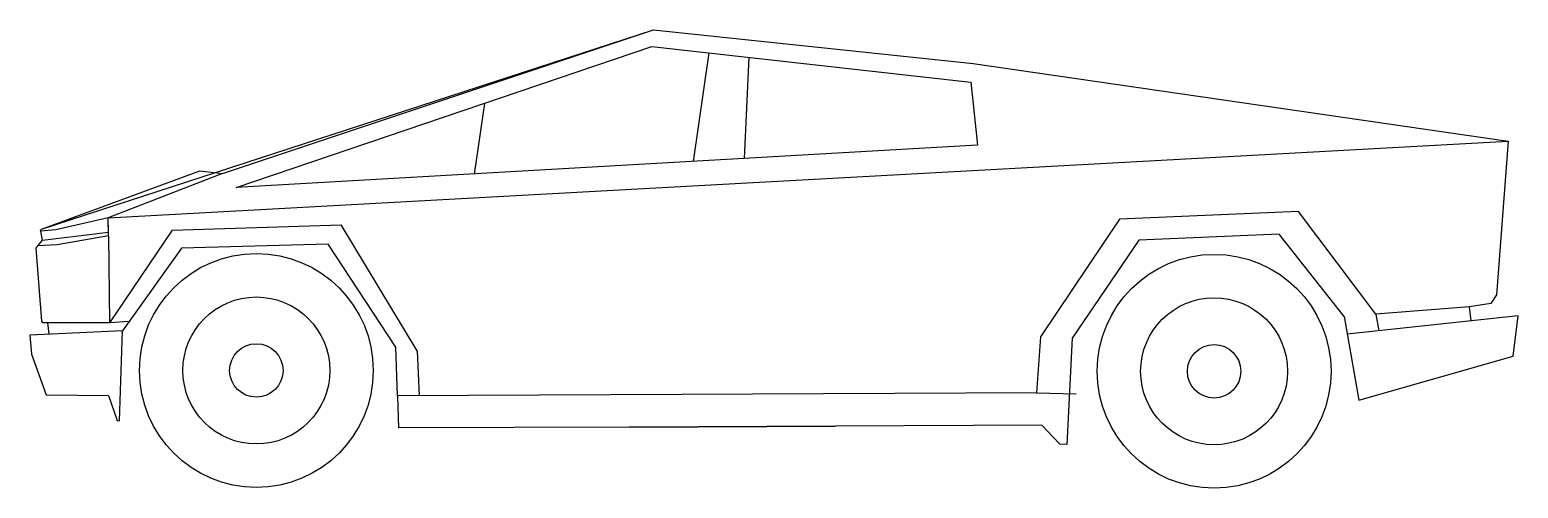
# Model space of a CAD drawing. Header units: inches. Extents: x -180 to 42, y -29 to 40.
import ezdxf

# ---------------------------------------------------------------- set-up
doc = ezdxf.new("R2010")
doc.units = ezdxf.units.IN
doc.layers.get('0').update_dxf_attribs({"linetype": 'CONTINUOUS'})

msp = doc.modelspace()

# ---------------------------------------------------------------- linework, layer by layer
for p, q in [((-151.53, 18.04), (-87, 39.53)), ((-81.03, 19.82), (-78.68, 36.07)), ((-72.76, 35.41), (-73.44, 20.25)), ((-112.34, 28.52), (-113.87, 17.94)), ((-168.64, 11.4), (40.91, 22.87)), ((-178.64, 9.69), (-154.94, 18.4)), ((-151.53, 18.04), (-168.64, 11.4)), ((-154.94, 18.4), (-151.53, 18.04)), ((-168.64, 11.4), (-176.51, 9.57)), ((-168.61, 9.25), (-168.64, 11.4)), ((-168.61, 8.69), (-168.64, 11.4)), ((-176.51, 9.57), (-178.76, 9.4)), ((-178.48, 8.05), (-168.61, 9.25)), ((-159.09, 9.54), (-168.45, -4.31)), ((-159.09, 9.54), (-133.79, 10.34)), ((-122.42, -8.54), (-133.79, 10.34)), ((6.65, 8.93), (-14.34, 8.04)), ((16.36, -3.37), (6.65, 8.93)), ((-176.31, 7.34), (-179.21, 7.18)), ((-168.61, 8.69), (-176.31, 7.34)), ((-168.61, 8.69), (-168.45, -4.31)), ((-14.34, 8.04), (-24.32, -6.61)), ((35.38, -4.04), (35.15, -1.94)), ((-177.72, -4.35), (-177.55, -6.03)), ((-165.5, -4.12), (-166.49, -5.51)), ((16.36, -3.37), (18.58, -15.9)), ((42.43, -3.29), (16.83, -6.03)), ((21.14, -3.05), (21.56, -5.52)), ((41.66, -9.34), (42.43, -3.29)), ((-24.32, -6.61), (-25.13, -22.52)), ((-122.42, -8.54), (-122.11, -15.25)), ((18.58, -15.9), (41.66, -9.34)), ((-125.35, -15.26), (-125.17, -20.06)), ((-29.69, -14.79), (-23.73, -14.97)), ((-90.67, -19.92), (-125.17, -20.06)), ((-28.86, -19.66), (-90.67, -19.92)), ((-90.67, -19.92), (-59.77, -19.79)), ((-26.17, -22.49), (-28.86, -19.66)), ((-25.13, -22.52), (-26.17, -22.49))]:
    msp.add_line(p, q)
for points in [[(35.15, -1.94), (21.14, -3.05), (9.55, 12.31), (-17.24, 11.18), (-29.08, -6.41), (-29.69, -14.79), (-125.35, -15.26), (-125.6, -7.98), (-135.7, 7.42), (-157.7, 6.85), (-165.5, -4.12), (-168.45, -4.31), (-178.46, -4.35), (-178.6, -4.1), (-179.45, 6.85), (-179.4, 6.95), (-178.48, 8.05), (-178.76, 9.4), (-178.86, 9.49), (-178.64, 9.69), (-87, 39.53), (-39.16, 34.49), (40.91, 22.87), (39.2, -0.13), (38.32, -1.44)], [(-39.49, 31.71), (-38.49, 22.24), (-149.47, 15.91), (-87.26, 37.03)], [(-166.49, -5.51), (-180.39, -6.16), (-180.11, -9.01), (-177.93, -15.09), (-168.63, -15.18), (-167.29, -18.93), (-166.95, -18.98)]]:
    msp.add_lwpolyline(points, close=True)
for centre, radius in [((-146.47, -11.46), 17.5), ((-3.09, -11.58), 17.5), ((-146.47, -11.46), 11), ((-3.09, -11.58), 11), ((-146.47, -11.46), 4), ((-3.09, -11.58), 4)]:
    msp.add_circle(centre, radius)

doc.saveas('drawing.dxf')
